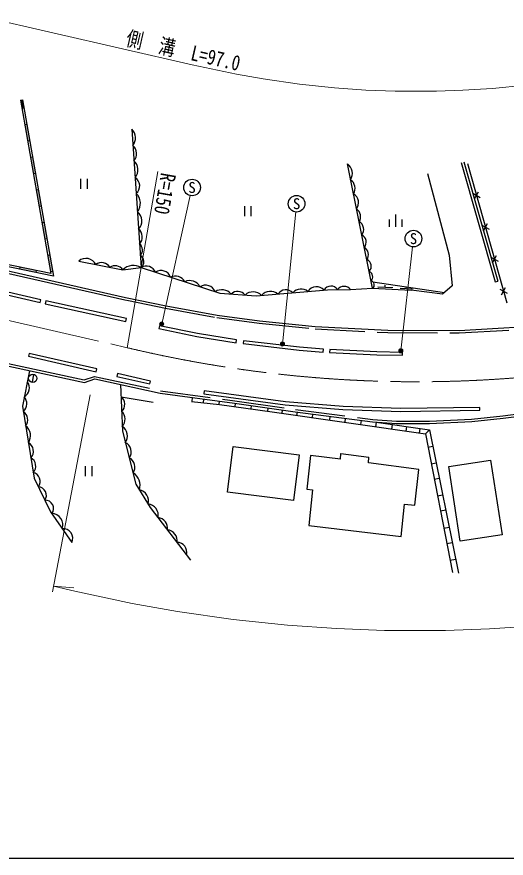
# Model space of a CAD drawing. Units: millimetres, scale not verified. Extents: x 40000 to 680000, y 20000 to 380000.
# Drawn here: x 290006 to 348920, y 205000 to 306418 of the extents above; entities that cross this region are included whole.
import ezdxf
from ezdxf.enums import TextEntityAlignment as Align

# ---------------------------------------------------------------- set-up
doc = ezdxf.new("R2010")
doc.units = ezdxf.units.MM
doc.header["$LTSCALE"] = 1000
doc.linetypes.add('CHAIN', pattern=[18.5, 12, -1.5, 3.5, -1.5])
doc.linetypes.add('DASHED', pattern=[7.5, 6, -1.5])
for name, color, linetype, lineweight in [('M-BGD', 7, 'Continuous', 25), ('M-BMK', 2, 'CHAIN', 13), ('M-STR-HTXT', 7, 'Continuous', 13), ('M-STR-STRC', 7, 'Continuous', 25), ('M-TTL-BAND', 7, 'Continuous', 25)]:
    doc.layers.add(name, color=color, linetype=linetype, lineweight=lineweight)
doc.styles.add('ＭＳ ゴシック', font='')
doc.styles.get('ＭＳ ゴシック').set_extended_font_data('MS Gothic')

msp = doc.modelspace()

# ---------------------------------------------------------------- hatches: boundary and pattern name
at = {"layer": 'M-BGD'}
for points in [[(290700, 296418), (290454, 296375), (290628, 295378), (290875, 295421)], [(291219, 293451), (290973, 293407), (291318, 291437), (291564, 291480)], [(291909, 289510), (291662, 289467), (292007, 287497), (292253, 287540)], [(292598, 285570), (292352, 285527), (292696, 283557), (292942, 283600)], [(293287, 281630), (293041, 281587), (293385, 279617), (293632, 279660)], [(293976, 277690), (293730, 277647), (294075, 275677), (294321, 275720)], [(290413, 276246), (290361, 276002), (292317, 275587), (292369, 275831)]]:
    msp.add_hatch(color=256, dxfattribs=at).paths.add_polyline_path(points)
at = {"layer": 'M-STR-HTXT'}
for points in [[(307657, 269522, -1), (307233, 269258, -0.41421), (307313, 269602, -0.41421)], [(322183, 267135, -1), (321793, 266823, -1)], [(336429, 266317, -1), (336035, 266009, -0.41421), (336078, 266360, -0.41421)]]:
    msp.add_hatch(color=256, dxfattribs=at).paths.add_polyline_path(points)

# ---------------------------------------------------------------- linework, layer by layer
at = {"layer": 'M-BGD'}
for p, q in [((290454, 296375), (290700, 296418)), ((290875, 295421), (290628, 295378)), ((291219, 293451), (290973, 293407)), ((303842, 292877), (304967, 276203)), ((291564, 291480), (291318, 291437)), ((291909, 289510), (291662, 289467)), ((332845, 273708), (329815, 288683)), ((343511, 288864), (347600, 274486)), ((343818, 288928), (347908, 274550)), ((344258, 288753), (349003, 271934)), ((292253, 287540), (292007, 287497)), ((297656, 286879), (297656, 285679)), ((298456, 286879), (298456, 285679)), ((292598, 285570), (292352, 285527)), ((344908, 285148), (345780, 284659)), ((345100, 284467), (345588, 285340)), ((292942, 283600), (292696, 283557)), ((317398, 283600), (317398, 282400)), ((318198, 283600), (318198, 282400)), ((334880, 281094), (334880, 281994)), ((335630, 281094), (335630, 282594)), ((336380, 281094), (336380, 281994)), ((293287, 281630), (293041, 281587)), ((345994, 281298), (346866, 280810)), ((346186, 280618), (346674, 281490)), ((293632, 279660), (293385, 279617)), ((293976, 277690), (293730, 277647)), ((347080, 277448), (347953, 276960)), ((347272, 276768), (347761, 277640)), ((290361, 276002), (290413, 276246)), ((292317, 275587), (292369, 275831)), ((294321, 275720), (294075, 275677)), ((332866, 274490), (341481, 273195)), ((333463, 273887), (335261, 273797)), ((334362, 273842), (334373, 274073)), ((336894, 273655), (336905, 273867)), ((347606, 274465), (347908, 274550)), ((332845, 273708), (337488, 273475)), ((336145, 273693), (337643, 273618)), ((348166, 273599), (349039, 273110)), ((348358, 272918), (348847, 273791)), ((292000, 263341), (291855, 262351)), ((302556, 260612), (306417, 259956)), ((311119, 260524), (311070, 260049)), ((312493, 260338), (312449, 259907)), ((314384, 260082), (314345, 259711)), ((316301, 259822), (316247, 259443)), ((318225, 259547), (318171, 259169)), ((320220, 259263), (320166, 258886)), ((321950, 259016), (321896, 258637)), ((323752, 258762), (323696, 258377)), ((325616, 258520), (325556, 258108)), ((327705, 258247), (327641, 257807)), ((329554, 258007), (329486, 257540)), ((331457, 257759), (331385, 257266)), ((333269, 257549), (333191, 257005)), ((335187, 257273), (335108, 256728)), ((336940, 257021), (336861, 256474)), ((338519, 256794), (338440, 256246)), ((339198, 256137), (339682, 256626)), ((339507, 254547), (340081, 254664)), ((328992, 253082), (325365, 253559)), ((328992, 253082), (329028, 253798)), ((329028, 253798), (332401, 253354)), ((332365, 252638), (332401, 253354)), ((339896, 252541), (340487, 252661)), ((298219, 252259), (298219, 251059)), ((299019, 252259), (299019, 251059)), ((340259, 250675), (340866, 250799)), ((340650, 248661), (341274, 248788)), ((340999, 246864), (341638, 246993)), ((341405, 244772), (342062, 244905)), ((341764, 242925), (342437, 243062)), ((342153, 240921), (342843, 241061))]:
    msp.add_line(p, q, dxfattribs=at)
for points in [[(290700, 296418), (294422, 275140), (288405, 276417)], [(290454, 296375), (294112, 275462), (288456, 276661)], [(339470, 287520), (342078, 277685), (342439, 273993), (341248, 273001), (337488, 273475)], [(275990, 267112), (298133, 262332), (299388, 262764), (307266, 261046), (316210, 259835), (323524, 258792), (332820, 257581), (335716, 257377), (339696, 257377), (344769, 257626), (348569, 258027), (356882, 259066), (363886, 260016), (368299, 260768), (375439, 262393), (380606, 263788), (388912, 266215), (394813, 268421), (411086, 274700), (417253, 277088), (420256, 277938), (423464, 278652), (427493, 279370), (432076, 280169)], [(276342, 279575), (277237, 279377), (279808, 277561), (303016, 272292), (303446, 272205)], [(276393, 279871), (277361, 279656), (279932, 277840), (303079, 272585), (307966, 271598), (314143, 270467), (319227, 269778), (325941, 269102), (334666, 268647), (343264, 268608), (355357, 269315), (360870, 269954), (372071, 272266)], [(297474, 276982), (302779, 275907), (304967, 276203), (314432, 273108), (318840, 272781), (327419, 273517), (330187, 273549), (332845, 273708)], [(274101, 267833), (276054, 267405), (298115, 262643), (299369, 263075), (300104, 262915)], [(291529, 263758), (290671, 259502), (292085, 250819), (294078, 246740), (296625, 243045)], [(302501, 262085), (302711, 256462), (304347, 250066), (306070, 247277), (310925, 240926)], [(311055, 260051), (314402, 259705), (320739, 258804), (339198, 256137), (342443, 239429)], [(333269, 257549), (339682, 256626), (343189, 239357)], [(325365, 253559), (324902, 249464), (325607, 249384), (325148, 245091), (336266, 243782), (336682, 247666), (337926, 247533), (338387, 251845), (332365, 252638)]]:
    msp.add_lwpolyline(points, dxfattribs=at)
at = {"layer": 'M-BGD', "linetype": 'DASHED'}
for points in [[(300104, 262915), (307319, 261342), (316251, 260132), (323565, 259089), (332850, 257880), (335727, 257677), (339688, 257677), (344746, 257925), (348535, 258325), (356843, 259364), (363841, 260312), (368240, 261062), (375367, 262684), (380525, 264077), (388817, 266500), (394707, 268702), (410978, 274980), (417158, 277373), (420183, 278229), (423405, 278946), (427441, 279665), (432033, 280466)], [(303446, 272205), (307909, 271304), (314096, 270170), (319192, 269480), (325918, 268803), (334657, 268347), (343272, 268308), (355383, 269016), (360917, 269657), (372142, 271974)]]:
    msp.add_lwpolyline(points, dxfattribs=at)
at = {"layer": 'M-BGD'}
for points in [[(288314, 273010), (292819, 271976), (292897, 272317), (288392, 273351)], [(293435, 271838), (303141, 269703), (303216, 270044), (293510, 272180)], [(307105, 268830), (311687, 267901), (316406, 267137), (316462, 267482), (311750, 268245), (307175, 269173)], [(317250, 267027), (323989, 266243), (326907, 266013), (326935, 266362), (324024, 266592), (317290, 267374)], [(291395, 265513), (299550, 263641), (299628, 263982), (291473, 265854)], [(327668, 265962), (333336, 265673), (336435, 265616), (336442, 265966), (333349, 266022), (327686, 266312)], [(302059, 263065), (306006, 262159), (306084, 262501), (302137, 263406)], [(312518, 260969), (322320, 259654), (329258, 259090), (336232, 258846), (345755, 258991), (345749, 259341), (336236, 259196), (329279, 259439), (322358, 260003), (312565, 261316)], [(316050, 254629), (324008, 253633), (323318, 248118), (315360, 249114)], [(342012, 252206), (347036, 252982), (348426, 243973), (343402, 243198)]]:
    msp.add_lwpolyline(points, close=True, dxfattribs=at)
msp.add_circle((291927, 262846), 500, dxfattribs=at)
for centre, radius, start, end in [((302769, 291808), 1515, 322.83575, 44.87976), ((303166, 289918), 1268, 317.44582, 50.26968), ((303173, 287986), 1420, 318.48823, 49.22728), ((328985, 287527), 1423, 328.53781, 54.34008), ((303646, 286049), 1157, 308.35567, 59.35984), ((329417, 285733), 1311, 329.50126, 53.37662), ((303240, 283943), 1643, 320.89223, 46.82328), ((329901, 283998), 1249, 323.9763, 58.90159), ((330187, 282300), 1205, 329.8071, 53.07079), ((303711, 281808), 1361, 313.89442, 53.82108), ((330749, 280797), 1018, 321.00881, 61.86908), ((303909, 279886), 1201, 316.12369, 51.59181), ((331067, 279268), 1006, 320.91275, 61.96514), ((304193, 278305), 948, 315.53964, 52.17586), ((331301, 277754), 1036, 324.75825, 58.11963), ((298335, 275950), 1345, 27.25273, 129.8292), ((304459, 276891), 856, 306.40649, 61.30902), ((331812, 276347), 876, 315.37707, 67.50082), ((300211, 275670), 1124, 29.83368, 127.24825), ((301817, 275251), 1164, 34.31058, 122.77135), ((304060, 274671), 1780, 59.36499, 136.01442), ((305578, 275129), 1235, 24.13065, 119.65619), ((307378, 274630), 1209, 19.95444, 123.8324), ((309081, 273877), 1296, 27.87015, 115.91668), ((332140, 275079), 716, 317.24448, 65.63341), ((310831, 273238), 1384, 27.87639, 115.91045), ((312715, 272803), 1268, 22.38491, 121.40193), ((326093, 272627), 1245, 43.30682, 146.49646), ((327827, 273015), 950, 32.93333, 150.60501), ((329413, 272954), 977, 37.55235, 143.79909), ((332542, 274107), 501, 307.16637, 75.71152), ((314683, 272024), 1492, 41.168, 122.23364), ((316586, 272181), 1135, 38.12922, 133.39313), ((318454, 271822), 1441, 44.74953, 132.60137), ((320551, 271876), 1441, 51.59585, 138.20745), ((322402, 272366), 1149, 43.5711, 146.2322), ((324224, 272307), 1305, 50.47922, 139.32407), ((290283, 261680), 1228, 299.93751, 37.27901), ((289952, 259792), 1252, 311.22444, 41.10702), ((301852, 259708), 1146, 312.17643, 52.10802), ((290107, 257850), 1205, 322.30342, 56.1927), ((301769, 257920), 1268, 316.51771, 47.76674), ((290204, 255933), 1458, 324.46208, 54.03404), ((301991, 255910), 1334, 323.06291, 58.43905), ((290836, 254055), 1169, 316.78317, 61.71295), ((302592, 254006), 1196, 321.60351, 67.09473), ((291166, 252266), 1118, 316.30095, 62.19517), ((303000, 252160), 1224, 324.34051, 64.35773), ((291726, 250432), 1089, 322.88808, 76.80594), ((303149, 249964), 1706, 340.66361, 60.31758), ((292508, 248722), 1057, 326.83813, 85.25243), ((304494, 248060), 1365, 344.62826, 78.80168), ((293450, 247162), 983, 320.98061, 93.37301), ((305641, 246314), 1394, 348.99079, 83.04476), ((294180, 245182), 1361, 340.59365, 88.53815), ((306866, 244770), 1286, 351.20806, 83.57854), ((295560, 243553), 1180, 334.458, 94.6738), ((308012, 243280), 1300, 350.31527, 84.47133), ((309317, 241908), 1154, 343.60283, 91.18377)]:
    msp.add_arc(centre, radius, start, end, dxfattribs=at)
at = {"layer": 'M-BMK'}
msp.add_lwpolyline([(242105, 280620), (270120, 274127), (303304, 266530)], dxfattribs=at)
msp.add_arc((338148, 412427), 150000, 256.56797, 286.6382, dxfattribs=at)
at = {"layer": 'M-STR-HTXT'}
for p, q in [((303304, 266530), (306988, 287764)), ((307445, 269390), (310883, 284870)), ((321988, 266979), (323591, 282895)), ((336232, 266163), (337647, 278689)), ((294293, 237088), (298854, 260847)), ((294427, 237786), (296873, 237577))]:
    msp.add_line(p, q, dxfattribs=at)
for points in [[(285907, 306418), (311115, 300647), (316440, 299494), (319655, 298924), (324038, 298296), (328255, 297853), (332010, 297591), (335549, 297456), (340516, 297451), (343704, 297561), (347259, 297788), (351268, 298178), (355279, 298710), (358100, 299171), (362111, 299951), (366450, 300964), (366996, 301114)], [(294427, 237786), (296984, 237201), (303877, 235708), (309363, 234734), (316035, 233779), (322595, 233090), (328509, 232677), (334281, 232458), (341603, 232450), (346898, 232633), (352475, 232989)]]:
    msp.add_lwpolyline(points, dxfattribs=at)
for centre in [(307445, 269390), (321988, 266979), (336232, 266163)]:
    msp.add_circle(centre, 250, dxfattribs=at)
at = {"layer": 'M-STR-STRC'}
for centre in [(311100, 285847), (323692, 283889), (337760, 279682)]:
    msp.add_circle(centre, 1000, dxfattribs=at)
at = {"layer": 'M-TTL-BAND'}
msp.add_line((40000, 205000), (579000, 205000), dxfattribs=at)

# ---------------------------------------------------------------- texts
at = {"layer": 'M-STR-HTXT', "style": 'ＭＳ ゴシック', "width": 0.8}
msp.add_text('側\u3000溝\u3000L=97.0', height=1833, rotation=347.106, dxfattribs=at).set_placement((309725, 300913), align=Align.BOTTOM_CENTER)
msp.add_text('R=150', height=1833, rotation=260.157, dxfattribs=at).set_placement((306834, 287791), align=Align.BOTTOM_LEFT)
at = {"layer": 'M-STR-STRC', "style": 'ＭＳ ゴシック'}
for p in [(311100, 285847), (323692, 283889), (337760, 279682)]:
    msp.add_text('S', height=1320, dxfattribs=at).set_placement(p, align=Align.MIDDLE_CENTER)

doc.saveas('drawing.dxf')
